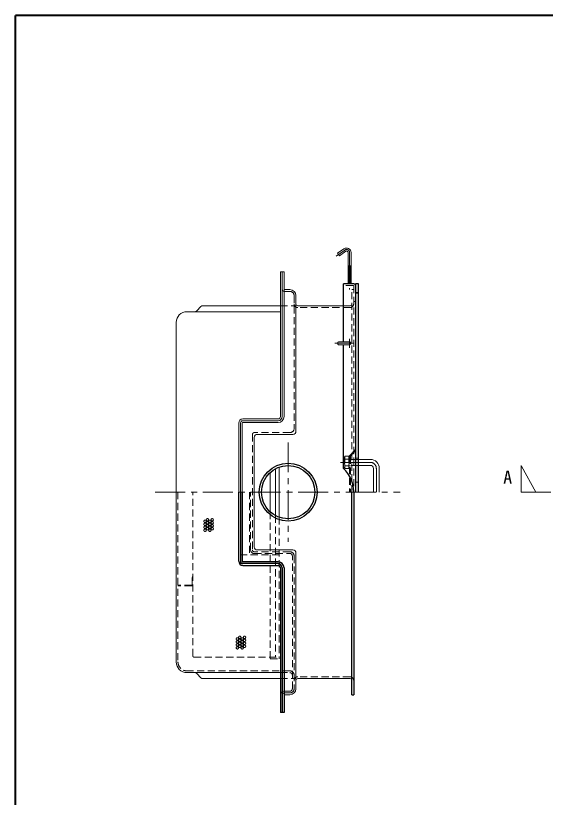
# Model space of a CAD drawing. Units: millimetres at full size, sheet at 1:10; details may follow other scales. Extents: x -2052 to 1998, y -1453 to 1357.
# Drawn here: x -2052 to -1163, y 45 to 1357 of the extents above; entities that cross this region are included whole.
import ezdxf
from ezdxf.enums import TextEntityAlignment as Align

# ---------------------------------------------------------------- set-up
doc = ezdxf.new("R2010")
doc.units = ezdxf.units.MM
doc.header["$LTSCALE"] = 10
doc.linetypes.add('CHAIN1', pattern=[8, 5, -1, 1, -1])
doc.linetypes.add('DASHED1', pattern=[1.8, 1.2, -0.6])
doc.layers.add('0-0____1', color=4, linetype='Continuous', lineweight=9)
doc.styles.add('ＭＳ ゴシック', font='')
doc.styles.get('ＭＳ ゴシック').set_extended_font_data('MS Gothic')

msp = doc.modelspace()

# ---------------------------------------------------------------- linework, layer by layer
at = {"layer": '0-0____1', "color": 1, "lineweight": 40}
for p in [(-2052.47, -1452.51), (1997.53, 1357.49)]:
    msp.add_line(p, (-2052.47, 1357.49), dxfattribs=at)
at = {"layer": '0-0____1', "linetype": 'CHAIN1'}
for p, q in [((-1499.84, 963.98), (-1514.57, 953.67)), ((-1491.97, 959.89), (-1491.97, 897.49)), ((-1491.97, 799.99), (-1491.97, 814.99)), ((-1484.47, 807.49), (-1516.91, 807.49)), ((-1594.97, 640.99), (-1594.97, 473.99)), ((-1456.97, 607.49), (-1510.47, 607.49)), ((-1446.97, 557.49), (-1446.97, 597.49)), ((-1178.97, 557.49), (-1203.97, 602.49)), ((-1203.97, 557.49), (-1203.97, 602.49)), ((-1817.97, 557.49), (-1406.97, 557.49)), ((-1203.97, 557.49), (675.03, 557.49))]:
    msp.add_line(p, q, dxfattribs=at)
at = {"layer": '0-0____1', "color": 7, "lineweight": 18}
for p, q in [((-1501.28, 966.03), (-1511.91, 958.59)), ((-1494.47, 959.89), (-1494.47, 907.49)), ((-1489.47, 959.89), (-1489.47, 907.49)), ((-1607.97, 684.49), (-1607.97, 927.49)), ((-1601.97, 927.49), (-1607.97, 927.49)), ((-1604.97, 684.49), (-1604.97, 927.49)), ((-1601.97, 684.49), (-1601.97, 927.49)), ((-1491.97, 809.99), (-1510.47, 809.99)), ((-1491.97, 804.99), (-1510.47, 804.99)), ((-1677.97, 557.49), (-1677.97, 673.49)), ((-1674.97, 557.49), (-1674.97, 673.49)), ((-1671.97, 557.49), (-1671.97, 673.49)), ((-1670.97, 680.49), (-1611.97, 680.49)), ((-1611.97, 677.49), (-1670.97, 677.49)), ((-1611.97, 674.49), (-1670.97, 674.49)), ((-1476.97, 612.49), (-1456.97, 612.49)), ((-1615.97, 518.01), (-1615.97, 596.98)), ((-1609.97, 515.36), (-1609.97, 599.63)), ((-1476.97, 602.49), (-1456.97, 602.49)), ((-1451.97, 557.49), (-1451.97, 597.49)), ((-1441.97, 557.49), (-1441.97, 597.49)), ((-1782.97, 557.49), (-1782.97, 272.49)), ((-1651.97, 465.49), (-1651.97, 557.49)), ((-1586.97, 460.49), (-1646.97, 460.49)), ((-1581.97, 455.49), (-1581.97, 227.49)), ((-1764.97, 254.49), (-1607.97, 254.49)), ((-1578.97, 244.49), (-1490.97, 244.49)), ((-1591.97, 217.49), (-1600.97, 217.49))]:
    msp.add_line(p, q, dxfattribs=at)
at = {"layer": '0-0____1'}
for p, q in [((-1489.47, 937.39), (-1494.47, 937.39)), ((-1494.47, 936.52), (-1489.47, 936.93)), ((-1494.47, 935.52), (-1489.47, 935.93)), ((-1494.47, 934.52), (-1489.47, 934.92)), ((-1494.47, 933.51), (-1489.47, 933.92)), ((-1494.47, 932.51), (-1489.47, 932.92)), ((-1494.47, 931.51), (-1489.47, 931.91)), ((-1494.47, 930.5), (-1489.47, 930.91)), ((-1494.47, 929.5), (-1489.47, 929.91)), ((-1494.47, 928.5), (-1489.47, 928.9)), ((-1494.47, 927.49), (-1489.47, 927.9)), ((-1494.47, 926.49), (-1489.47, 926.9)), ((-1494.47, 925.49), (-1489.47, 925.89)), ((-1494.47, 924.48), (-1489.47, 924.89)), ((-1494.47, 923.48), (-1489.47, 923.89)), ((-1494.47, 922.48), (-1489.47, 922.88)), ((-1494.47, 921.47), (-1489.47, 921.88)), ((-1494.47, 920.47), (-1489.47, 920.88)), ((-1494.47, 919.47), (-1489.47, 919.87)), ((-1494.47, 918.46), (-1489.47, 918.87)), ((-1494.47, 917.46), (-1489.47, 917.87)), ((-1494.47, 916.46), (-1489.47, 916.86)), ((-1494.47, 915.45), (-1489.47, 915.86)), ((-1494.47, 914.45), (-1489.47, 914.86)), ((-1494.47, 913.45), (-1489.47, 913.85)), ((-1494.47, 912.44), (-1489.47, 912.85)), ((-1494.47, 911.44), (-1489.47, 911.85)), ((-1494.47, 910.44), (-1489.47, 910.84)), ((-1494.47, 909.43), (-1489.47, 909.84)), ((-1494.47, 908.43), (-1489.47, 908.84)), ((-1493.64, 907.49), (-1489.47, 907.83)), ((-1591.97, 897.49), (-1600.97, 897.49)), ((-1581.97, 659.49), (-1581.97, 887.49)), ((-1748.51, 861.96), (-1741.44, 869.03)), ((-1737.9, 870.49), (-1607.97, 870.49)), ((-1578.97, 870.49), (-1490.97, 870.49)), ((-1607.97, 860.49), (-1764.97, 860.49)), ((-1782.97, 557.49), (-1782.97, 842.49)), ((-1651.97, 557.49), (-1651.97, 649.49)), ((-1586.97, 654.49), (-1646.97, 654.49)), ((-1624.97, 524.32), (-1624.97, 590.66)), ((-1748.51, 253.03), (-1741.44, 245.96)), ((-1737.9, 244.49), (-1607.97, 244.49))]:
    msp.add_line(p, q, dxfattribs=at)
at = {"layer": '0-0____1', "color": 5, "lineweight": 25}
for p, q in [((-1484.97, 907.49), (-1501.97, 907.49)), ((-1501.97, 809.99), (-1501.97, 907.49)), ((-1476.97, 907.49), (-1481.97, 907.49)), ((-1481.97, 907.49), (-1481.97, 557.49)), ((-1476.97, 557.49), (-1476.97, 907.49)), ((-1501.97, 597.49), (-1501.97, 804.99)), ((-1677.97, 441.49), (-1677.97, 557.49)), ((-1674.97, 557.49), (-1674.97, 441.49)), ((-1671.97, 557.49), (-1671.97, 441.49)), ((-1487.97, 217.49), (-1487.97, 557.49)), ((-1484.97, 557.49), (-1484.97, 217.49)), ((-1611.97, 440.49), (-1670.97, 440.49)), ((-1611.97, 437.49), (-1670.97, 437.49)), ((-1670.97, 434.49), (-1611.97, 434.49)), ((-1607.97, 430.49), (-1607.97, 187.49)), ((-1604.97, 430.49), (-1604.97, 187.49)), ((-1487.97, 217.49), (-1484.97, 217.49))]:
    msp.add_line(p, q, dxfattribs=at)
at = {"layer": '0-0____1', "linetype": 'DASHED1'}
for p, q in [((-1591.97, 894.49), (-1600.97, 894.49)), ((-1487.97, 897.49), (-1484.97, 897.49)), ((-1487.97, 557.49), (-1487.97, 897.49)), ((-1584.97, 887.49), (-1584.97, 664.49)), ((-1477.47, 891.49), (-1481.97, 891.49)), ((-1477.47, 891.49), (-1477.47, 557.49)), ((-1607.97, 870.49), (-1584.97, 870.49)), ((-1490.97, 867.49), (-1578.97, 867.49)), ((-1591.97, 657.49), (-1651.97, 657.49)), ((-1654.97, 654.49), (-1654.97, 460.49)), ((-1499.97, 617.99), (-1500.47, 616.49)), ((-1492.97, 617.99), (-1499.97, 617.99)), ((-1499.97, 617.99), (-1499.97, 596.99)), ((-1492.97, 617.99), (-1492.97, 596.99)), ((-1491.97, 617.75), (-1491.97, 557.49)), ((-1491.09, 619.87), (-1481.97, 628.99)), ((-1490.47, 617.13), (-1490.47, 557.49)), ((-1489.59, 619.25), (-1481.97, 626.87)), ((-1500.47, 616.49), (-1500.47, 598.49)), ((-1500.47, 616.49), (-1499.97, 612.99)), ((-1492.97, 612.99), (-1499.97, 612.99)), ((-1492.47, 607.49), (-1492.97, 601.99)), ((-1492.47, 616.49), (-1492.47, 598.49)), ((-1476.97, 612.49), (-1492.47, 612.49)), ((-1490.47, 613.49), (-1491.97, 613.49)), ((-1477.47, 614.49), (-1481.97, 614.49)), ((-1499.97, 596.99), (-1500.47, 598.49)), ((-1492.97, 601.99), (-1499.97, 601.99)), ((-1492.97, 596.99), (-1499.97, 596.99)), ((-1492.97, 601.99), (-1492.47, 598.49)), ((-1492.47, 598.49), (-1492.97, 596.99)), ((-1476.97, 602.49), (-1492.47, 602.49)), ((-1490.47, 601.49), (-1491.97, 601.49)), ((-1477.47, 574.08), (-1481.97, 574.08)), ((-1779.97, 557.49), (-1779.97, 272.49)), ((-1754.97, 282.49), (-1754.97, 557.49)), ((-1659.97, 557.49), (-1659.97, 452.49)), ((-1657.97, 460.49), (-1657.97, 557.49)), ((-1624.97, 524.32), (-1624.97, 277.49)), ((-1615.97, 518.01), (-1615.97, 280.49)), ((-1609.97, 515.36), (-1609.97, 277.49)), ((-1609.97, 452.49), (-1674.97, 452.49)), ((-1591.97, 457.49), (-1651.97, 457.49)), ((-1651.97, 454.49), (-1591.97, 454.49)), ((-1587.97, 227.49), (-1587.97, 450.49)), ((-1584.97, 450.49), (-1584.97, 227.49)), ((-1674.97, 441.49), (-1674.97, 437.49)), ((-1670.97, 437.49), (-1674.97, 437.49)), ((-1754.97, 415.49), (-1755.97, 415.49)), ((-1755.97, 402.49), (-1755.97, 415.49)), ((-1756.97, 401.49), (-1779.97, 401.49)), ((-1756.97, 400.49), (-1779.97, 400.49)), ((-1752.97, 280.49), (-1609.97, 280.49)), ((-1624.97, 277.49), (-1609.97, 277.49)), ((-1591.97, 257.49), (-1764.97, 257.49)), ((-1607.97, 254.49), (-1591.97, 254.49)), ((-1607.97, 244.49), (-1584.97, 244.49)), ((-1490.97, 247.49), (-1578.97, 247.49)), ((-1600.97, 223.49), (-1591.97, 223.49)), ((-1591.97, 220.49), (-1600.97, 220.49))]:
    msp.add_line(p, q, dxfattribs=at)
at = {"layer": '0-0____1', "color": 7, "linetype": 'DASHED1', "lineweight": 18}
for p, q in [((-1485.97, 904.49), (-1501.97, 904.49)), ((-1484.97, 903.49), (-1484.97, 557.49)), ((-1476.97, 892.49), (-1481.97, 892.49)), ((-1481.97, 877.49), (-1484.97, 877.49))]:
    msp.add_line(p, q, dxfattribs=at)
at = {"layer": '0-0____1', "color": 7, "lineweight": 18}
msp.add_lwpolyline([(-1498.41, 961.94), (-1509.04, 954.49), (-1511.91, 958.59)], dxfattribs=at)
at = {"layer": '0-0____1', "linetype": 'DASHED1'}
for points in [[(-1492.97, 617.99), (-1492.47, 616.49), (-1492.97, 612.99), (-1492.47, 607.49)], [(-1499.97, 612.99), (-1500.47, 607.49), (-1499.97, 601.99), (-1500.47, 598.49)]]:
    msp.add_lwpolyline(points, dxfattribs=at)
at = {"layer": '0-0____1', "color": 5, "lineweight": 25}
msp.add_lwpolyline([(-1601.97, 430.49), (-1601.97, 187.49), (-1607.97, 187.49)], dxfattribs=at)
for radius in [48.5, 44.73]:
    msp.add_circle((-1594.97, 557.49), radius, dxfattribs=at)
at = {"layer": '0-0____1', "linetype": 'DASHED1'}
for centre in [(-1730.47, 511.08), (-1722.47, 511.08), (-1734.47, 508.58), (-1734.47, 503.58), (-1734.47, 498.58), (-1730.47, 506.08), (-1730.47, 501.08), (-1726.47, 508.58), (-1726.47, 503.58), (-1726.47, 498.58), (-1722.47, 506.08), (-1722.47, 501.08), (-1734.47, 493.58), (-1730.47, 496.08), (-1726.47, 493.58), (-1722.47, 496.08), (-1676.2, 313.65), (-1668.2, 313.65), (-1680.2, 311.15), (-1680.2, 306.15), (-1680.2, 301.15), (-1676.2, 308.65), (-1676.2, 303.65), (-1672.2, 311.15), (-1672.2, 306.15), (-1672.2, 301.15), (-1668.2, 308.65), (-1668.2, 303.65), (-1680.2, 296.15), (-1676.2, 298.65), (-1672.2, 296.15), (-1668.2, 298.65)]:
    msp.add_circle(centre, 2, dxfattribs=at)
at = {"layer": '0-0____1', "color": 7, "lineweight": 18}
for centre, radius, start, end in [((-1496.97, 959.89), 7.5, 0, 125), ((-1496.97, 959.89), 2.5, 0, 125), ((-1491.97, 807.49), 2.5, 270, 90), ((-1611.97, 684.49), 4, 270, 0), ((-1611.97, 684.49), 7, 270, 0), ((-1611.97, 684.49), 10, 270, 0), ((-1670.97, 673.49), 7, 90, 180), ((-1670.97, 673.49), 4, 90, 180), ((-1670.97, 673.49), 1, 90, 180), ((-1456.97, 597.49), 15, 0, 90), ((-1456.97, 597.49), 5, 0, 90), ((-1646.97, 465.49), 5, 180, 270), ((-1586.97, 455.49), 5, 0, 90), ((-1764.97, 272.49), 18, 180, 270), ((-1578.97, 241.49), 3, 90, 180), ((-1490.97, 241.49), 3, 0, 90), ((-1591.97, 227.49), 10, 270, 0), ((-1600.97, 216.49), 1, 90, 180)]:
    msp.add_arc(centre, radius, start, end, dxfattribs=at)
at = {"layer": '0-0____1', "linetype": 'CHAIN1'}
for centre, radius, end in [((-1496.97, 959.89), 5, 125), ((-1456.97, 597.49), 10, 90)]:
    msp.add_arc(centre, radius, 0, end, dxfattribs=at)
at = {"layer": '0-0____1', "color": 5, "lineweight": 25}
for centre, radius, start, end in [((-1484.97, 904.49), 3, 0, 90), ((-1540.53, 557.49), 55.56, 0, 46.05098), ((-1670.97, 441.49), 7, 180, 270), ((-1670.97, 441.49), 4, 180, 270), ((-1670.97, 441.49), 1, 180, 270), ((-1611.97, 430.49), 10, 0, 90), ((-1611.97, 430.49), 7, 0, 90), ((-1611.97, 430.49), 4, 0, 90)]:
    msp.add_arc(centre, radius, start, end, dxfattribs=at)
at = {"layer": '0-0____1', "linetype": 'DASHED1'}
for centre, radius, start, end in [((-1600.97, 898.49), 4, 180, 270), ((-1591.97, 887.49), 7, 0, 90), ((-1578.97, 873.49), 6, 180, 270), ((-1490.97, 873.49), 6, 270, 0), ((-1651.97, 654.49), 3, 90, 180), ((-1591.97, 664.49), 7, 270, 0), ((-1488.97, 617.75), 3, 135, 180), ((-1487.47, 617.13), 3, 135, 180), ((-1651.97, 460.49), 6, 180, 270), ((-1651.97, 460.49), 3, 180, 270), ((-1591.97, 450.49), 7, 0, 90), ((-1591.97, 450.49), 4, 0, 90), ((-1756.97, 402.49), 1, 270, 0), ((-1756.97, 402.49), 2, 270, 0), ((-1752.97, 282.49), 2, 180, 270), ((-1764.97, 272.49), 15, 180, 270), ((-1591.97, 250.49), 7, 0, 90), ((-1591.97, 250.49), 4, 0, 90), ((-1578.97, 241.49), 6, 90, 180), ((-1490.97, 241.49), 6, 0, 90), ((-1600.97, 216.49), 7, 90, 180), ((-1591.97, 227.49), 7, 270, 0), ((-1591.97, 227.49), 4, 270, 0), ((-1600.97, 216.49), 4, 90, 180)]:
    msp.add_arc(centre, radius, start, end, dxfattribs=at)
at = {"layer": '0-0____1'}
for centre, radius, start, end in [((-1600.97, 898.49), 1, 180, 270), ((-1591.97, 887.49), 10, 0, 90), ((-1737.9, 865.49), 5, 90, 135), ((-1578.97, 873.49), 3, 180, 270), ((-1490.97, 873.49), 3, 270, 0), ((-1764.97, 842.49), 18, 90, 180), ((-1752.04, 865.49), 5, 270, 315), ((-1586.97, 659.49), 5, 270, 0), ((-1646.97, 649.49), 5, 90, 180), ((-1752.04, 249.49), 5, 45, 90), ((-1737.9, 249.49), 5, 225, 270)]:
    msp.add_arc(centre, radius, start, end, dxfattribs=at)
at = {"layer": '0-0____1', "color": 7, "linetype": 'DASHED1', "lineweight": 18}
msp.add_arc((-1485.97, 903.49), 1, 0, 90, dxfattribs=at)
at = {"layer": '0-0____1', "color": 7, "lineweight": 18}
msp.add_ellipse((-1510.46, 807.49), major_axis=(0, -2.5), ratio=0.57, start_param=3.1415927, end_param=6.2831853, dxfattribs=at)

# ---------------------------------------------------------------- texts
at = {"layer": '0-0____1', "color": 7, "style": 'ＭＳ ゴシック'}
msp.add_text('A', height=21.99, dxfattribs=at).set_placement((-1233.97, 564.99), align=Align.BOTTOM_LEFT)

doc.saveas('drawing.dxf')
